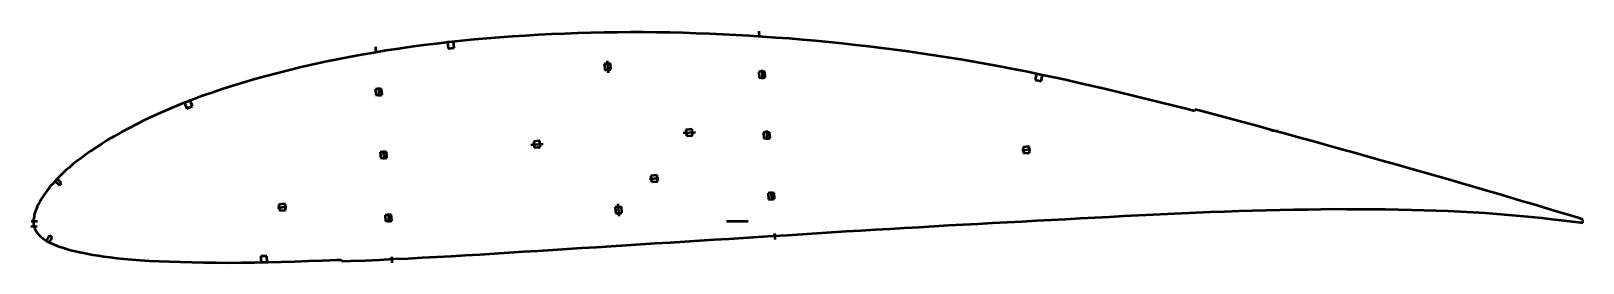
# Model space of a CAD drawing. Header units: metres. Extents: x -379 to 632, y -27 to 124.
import ezdxf

# ---------------------------------------------------------------- set-up
doc = ezdxf.new("R2010")
doc.units = ezdxf.units.M
for name, color, linetype, lineweight in [('FoilLayer', 1, 'Continuous', 50), ('StringerLayer', 1, 'Continuous', 50), ('SubLayer', 1, 'Continuous', 50)]:
    doc.layers.add(name, color=color, linetype=linetype, lineweight=lineweight)

msp = doc.modelspace()

# ---------------------------------------------------------------- linework, layer by layer
at = {"layer": 'FoilLayer'}
for p, q in [((-40.1, 121.6), (-48.6, 121.2)), ((-31.6, 122), (-40.1, 121.6)), ((-23, 122.3), (-31.6, 122)), ((-14.5, 122.5), (-23, 122.3)), ((-5.9, 122.7), (-14.5, 122.5)), ((2.7, 122.8), (-5.9, 122.7)), ((11.3, 122.9), (2.7, 122.8)), ((19.9, 122.9), (11.3, 122.9)), ((28.4, 122.8), (19.9, 122.9)), ((37, 122.7), (28.4, 122.8)), ((45.6, 122.5), (37, 122.7)), ((54.2, 122.2), (45.6, 122.5)), ((62.8, 121.9), (54.2, 122.2)), ((71.5, 121.5), (62.8, 121.9)), ((80.1, 121.1), (71.5, 121.5)), ((-139.9, 112.2), (-148, 111)), ((-131.7, 113.4), (-139.9, 112.2)), ((-123.6, 114.5), (-131.7, 113.4)), ((-115.4, 115.5), (-123.6, 114.5)), ((-107.2, 116.5), (-115.4, 115.5)), ((-98.9, 117.4), (-107.2, 116.5)), ((-90.7, 118.2), (-98.9, 117.4)), ((-82.4, 118.9), (-90.7, 118.2)), ((-74, 119.6), (-82.4, 118.9)), ((-65.6, 120.2), (-74, 119.6)), ((-57.1, 120.7), (-65.6, 120.2)), ((-48.6, 121.2), (-57.1, 120.7)), ((88.7, 120.6), (80.1, 121.1)), ((97.4, 120), (88.7, 120.6)), ((106, 119.4), (97.4, 120)), ((114.7, 118.8), (106, 119.4)), ((123.4, 118), (114.7, 118.8)), ((132, 117.3), (123.4, 118)), ((140.7, 116.4), (132, 117.3)), ((149.4, 115.6), (140.7, 116.4)), ((158, 114.6), (149.4, 115.6)), ((166.6, 113.7), (158, 114.6)), ((175.2, 112.6), (166.6, 113.7)), ((183.8, 111.5), (175.2, 112.6)), ((192.4, 110.4), (183.8, 111.5)), ((-195.6, 101.9), (-203.3, 100.2)), ((-187.8, 103.6), (-195.6, 101.9)), ((-180, 105.2), (-187.8, 103.6)), ((-172, 106.8), (-180, 105.2)), ((-164.1, 108.2), (-172, 106.8)), ((-156, 109.6), (-164.1, 108.2)), ((-148, 111), (-156, 109.6)), ((200.9, 109.1), (192.4, 110.4)), ((209.5, 107.9), (200.9, 109.1)), ((218, 106.5), (209.5, 107.9)), ((226.6, 105.2), (218, 106.5)), ((235.1, 103.7), (226.6, 105.2)), ((243.6, 102.2), (235.1, 103.7)), ((252.1, 100.6), (243.6, 102.2)), ((-233.5, 92.4), (-240.8, 90.3)), ((-226.1, 94.4), (-233.5, 92.4)), ((-218.6, 96.4), (-226.1, 94.4)), ((-211, 98.3), (-218.6, 96.4)), ((-203.3, 100.2), (-211, 98.3)), ((260.7, 99), (252.1, 100.6)), ((269.2, 97.3), (260.7, 99)), ((277.8, 95.5), (269.2, 97.3)), ((286.4, 93.7), (277.8, 95.5)), ((295, 91.9), (286.4, 93.7)), ((303.7, 89.9), (295, 91.9)), ((-268.4, 81.3), (-274.9, 78.8)), ((-261.7, 83.6), (-268.4, 81.3)), ((-254.9, 85.9), (-261.7, 83.6)), ((-247.9, 88.1), (-254.9, 85.9)), ((-240.8, 90.3), (-247.9, 88.1)), ((312.4, 87.9), (303.7, 89.9)), ((321.2, 85.9), (312.4, 87.9)), ((330, 83.8), (321.2, 85.9)), ((338.9, 81.6), (330, 83.8)), ((347.8, 79.5), (338.9, 81.6)), ((-293.5, 71.2), (-299.4, 68.5)), ((-287.5, 73.8), (-293.5, 71.2)), ((-281.3, 76.3), (-287.5, 73.8)), ((-274.9, 78.8), (-281.3, 76.3)), ((356.7, 77.3), (347.8, 79.5)), ((365.6, 75.1), (356.7, 77.3)), ((374.5, 72.8), (365.6, 75.1)), ((379, 71.6), (374.5, 72.8)), ((379.2, 72.6), (379, 71.6)), ((383.7, 71.5), (379.2, 72.6)), ((392.6, 69.2), (383.7, 71.5)), ((-310.4, 63.2), (-315.6, 60.6)), ((-305, 65.9), (-310.4, 63.2)), ((-299.4, 68.5), (-305, 65.9)), ((401.6, 66.8), (392.6, 69.2)), ((410.6, 64.4), (401.6, 66.8)), ((419.6, 62), (410.6, 64.4)), ((428.6, 59.5), (419.6, 62)), ((-329.3, 52.9), (-333.3, 50.4)), ((-325, 55.4), (-329.3, 52.9)), ((-320.4, 58), (-325, 55.4)), ((-315.6, 60.6), (-320.4, 58)), ((437.7, 57), (428.6, 59.5)), ((446.8, 54.5), (437.7, 57)), ((455.9, 52), (446.8, 54.5)), ((465, 49.5), (455.9, 52)), ((-346.8, 41.1), (-349.6, 39)), ((-343.8, 43.3), (-346.8, 41.1)), ((-340.6, 45.6), (-343.8, 43.3)), ((-337.1, 48), (-340.6, 45.6)), ((-333.3, 50.4), (-337.1, 48)), ((474.2, 46.9), (465, 49.5)), ((483.3, 44.4), (474.2, 46.9)), ((492.3, 41.8), (483.3, 44.4)), ((501.4, 39.3), (492.3, 41.8)), ((-358.7, 31.2), (-360.5, 29.4)), ((-356.7, 33.1), (-358.7, 31.2)), ((-354.5, 35), (-356.7, 33.1)), ((-352.2, 37), (-354.5, 35)), ((-349.6, 39), (-352.2, 37)), ((510.3, 36.8), (501.4, 39.3)), ((519.1, 34.3), (510.3, 36.8)), ((527.7, 31.9), (519.1, 34.3)), ((536.1, 29.5), (527.7, 31.9)), ((-367.9, 21.3), (-369, 19.9)), ((-366.7, 22.9), (-367.9, 21.3)), ((-365.3, 24.4), (-366.7, 22.9)), ((-363.8, 26), (-365.3, 24.4)), ((-362.3, 27.7), (-363.8, 26)), ((-360.5, 29.4), (-362.3, 27.7)), ((544.5, 27.1), (536.1, 29.5)), ((552.7, 24.7), (544.5, 27.1)), ((560.8, 22.3), (552.7, 24.7)), ((568.8, 20), (560.8, 22.3)), ((-374.9, 10.6), (-375.4, 9.5)), ((-374.3, 11.8), (-374.9, 10.6)), ((-373.6, 13.1), (-374.3, 11.8)), ((-372.8, 14.4), (-373.6, 13.1)), ((-372, 15.7), (-372.8, 14.4)), ((-371.1, 17), (-372, 15.7)), ((-370.1, 18.4), (-371.1, 17)), ((-369, 19.9), (-370.1, 18.4)), ((576.7, 17.7), (568.8, 20)), ((584.5, 15.4), (576.7, 17.7)), ((592.2, 13.1), (584.5, 15.4)), ((599.5, 11), (592.2, 13.1)), ((606.4, 8.9), (599.5, 11)), ((-377.7, 1.9), (-377.8, 0.9)), ((-377.8, 0.9), (-377.8, -0.1)), ((-377.5, 2.9), (-377.7, 1.9)), ((-377.4, 3.9), (-377.5, 2.9)), ((-377.1, 5), (-377.4, 3.9)), ((-376.8, 6), (-377.1, 5)), ((-376.4, 7.1), (-376.8, 6)), ((-375.9, 8.3), (-376.4, 7.1)), ((-375.4, 9.5), (-375.9, 8.3)), ((266.4, -0.1), (275.9, 0.4)), ((275.9, 0.4), (285.5, 0.9)), ((285.5, 0.9), (295, 1.4)), ((295, 1.4), (304.6, 1.9)), ((304.6, 1.9), (314.1, 2.4)), ((314.1, 2.4), (323.5, 2.9)), ((323.5, 2.9), (333, 3.4)), ((333, 3.4), (342.5, 3.9)), ((342.5, 3.9), (352, 4.3)), ((352, 4.3), (361.4, 4.8)), ((361.4, 4.8), (370.8, 5.2)), ((370.8, 5.2), (380.1, 5.6)), ((380.1, 5.6), (389.4, 6)), ((389.4, 6), (398.6, 6.3)), ((398.6, 6.3), (407.8, 6.7)), ((407.8, 6.7), (416.8, 7)), ((416.8, 7), (425.8, 7.2)), ((425.8, 7.2), (434.8, 7.4)), ((434.8, 7.4), (443.7, 7.6)), ((443.7, 7.6), (452.6, 7.7)), ((452.6, 7.7), (461.3, 7.9)), ((461.3, 7.9), (469.9, 8)), ((469.9, 8), (478.4, 7.9)), ((478.4, 7.9), (486.9, 7.9)), ((486.9, 7.9), (495.3, 7.8)), ((495.3, 7.8), (503.6, 7.8)), ((503.6, 7.8), (511.9, 7.6)), ((511.9, 7.6), (520.2, 7.4)), ((520.2, 7.4), (528.4, 7.2)), ((528.4, 7.2), (536.4, 7)), ((536.4, 7), (544.4, 6.7)), ((544.4, 6.7), (552.5, 6.3)), ((552.5, 6.3), (560.6, 5.9)), ((560.6, 5.9), (568.4, 5.4)), ((568.4, 5.4), (576.1, 4.8)), ((576.1, 4.8), (583.7, 4.2)), ((583.7, 4.2), (591.2, 3.5)), ((591.2, 3.5), (598.5, 2.8)), ((598.5, 2.8), (605.4, 2.1)), ((605.4, 2.1), (611.9, 1.3)), ((612.8, 7), (606.4, 8.9)), ((611.9, 1.3), (618, 0.7)), ((618.7, 5.2), (612.8, 7)), ((618, 0.7), (623.7, 0)), ((624, 3.6), (618.7, 5.2)), ((629, 2.1), (624, 3.6)), ((632.1, 1.1), (629, 2.1)), ((632.2, -1.1), (632.1, 1.1)), ((-377.8, -0.1), (-377.8, -1)), ((-377.8, -1), (-377.8, -1.9)), ((-377.8, -1.9), (-377.6, -2.8)), ((-377.6, -2.8), (-377.4, -3.7)), ((-377.4, -3.7), (-377.1, -4.6)), ((-377.1, -4.6), (-376.7, -5.5)), ((-376.7, -5.5), (-376.2, -6.4)), ((-376.2, -6.4), (-375.7, -7.3)), ((-375.7, -7.3), (-375, -8.1)), ((-375, -8.1), (-374.3, -8.9)), ((-374.3, -8.9), (-373.5, -9.7)), ((-373.5, -9.7), (-372.6, -10.5)), ((94.6, -10.2), (104.1, -9.6)), ((104.1, -9.6), (113.7, -9)), ((113.7, -9), (123.3, -8.4)), ((123.3, -8.4), (132.8, -7.7)), ((132.8, -7.7), (142.4, -7.2)), ((142.4, -7.2), (151.9, -6.6)), ((151.9, -6.6), (161.4, -6)), ((161.4, -6), (171, -5.4)), ((171, -5.4), (180.5, -4.9)), ((180.5, -4.9), (190, -4.3)), ((190, -4.3), (199.5, -3.8)), ((199.5, -3.8), (209, -3.3)), ((209, -3.3), (218.6, -2.7)), ((218.6, -2.7), (228.2, -2.2)), ((228.2, -2.2), (237.7, -1.7)), ((237.7, -1.7), (247.3, -1.1)), ((247.3, -1.1), (256.8, -0.6)), ((256.8, -0.6), (266.4, -0.1)), ((623.7, 0), (629, -0.6)), ((629, -0.6), (632.2, -1.1)), ((-372.6, -10.5), (-371.6, -11.3)), ((-371.6, -11.3), (-370.6, -12)), ((-370.6, -12), (-369.5, -12.7)), ((-369.5, -12.7), (-368.2, -13.4)), ((-368.2, -13.4), (-366.9, -14.1)), ((-366.9, -14.1), (-365.5, -14.7)), ((-365.5, -14.7), (-364, -15.4)), ((-364, -15.4), (-362.4, -16)), ((-362.4, -16), (-360.7, -16.6)), ((-360.7, -16.6), (-358.9, -17.2)), ((-358.9, -17.2), (-357, -17.8)), ((-357, -17.8), (-355, -18.4)), ((-355, -18.4), (-352.8, -19)), ((-352.8, -19), (-350.4, -19.6)), ((-350.4, -19.6), (-347.9, -20.1)), ((-347.9, -20.1), (-345.2, -20.7)), ((-68, -20.4), (-58.5, -19.8)), ((-58.5, -19.8), (-49, -19.2)), ((-49, -19.2), (-39.4, -18.6)), ((-39.4, -18.6), (-29.9, -18)), ((-29.9, -18), (-20.3, -17.4)), ((-20.3, -17.4), (-10.8, -16.8)), ((-10.8, -16.8), (-1.2, -16.2)), ((-1.2, -16.2), (8.4, -15.6)), ((8.4, -15.6), (18, -15)), ((18, -15), (27.5, -14.4)), ((27.5, -14.4), (37.1, -13.8)), ((37.1, -13.8), (46.7, -13.2)), ((46.7, -13.2), (56.3, -12.6)), ((56.3, -12.6), (65.8, -12)), ((65.8, -12), (75.4, -11.4)), ((75.4, -11.4), (85, -10.8)), ((85, -10.8), (94.6, -10.2)), ((-345.2, -20.7), (-342.3, -21.3)), ((-342.3, -21.3), (-339.1, -21.8)), ((-339.1, -21.8), (-335.7, -22.4)), ((-335.7, -22.4), (-332, -22.9)), ((-332, -22.9), (-328, -23.5)), ((-328, -23.5), (-323.6, -24)), ((-323.6, -24), (-318.9, -24.4)), ((-318.9, -24.4), (-313.8, -24.9)), ((-313.8, -24.9), (-308.3, -25.3)), ((-308.3, -25.3), (-302.3, -25.7)), ((-302.3, -25.7), (-296, -26)), ((-296, -26), (-289.2, -26.3)), ((-289.2, -26.3), (-282.1, -26.5)), ((-282.1, -26.5), (-274.6, -26.7)), ((-274.6, -26.7), (-266.8, -26.8)), ((-266.8, -26.8), (-258.8, -26.9)), ((-258.8, -26.9), (-250.6, -27)), ((-250.6, -27), (-242.3, -26.9)), ((-242.3, -26.9), (-233.9, -26.8)), ((-233.9, -26.8), (-225.2, -26.6)), ((-225.2, -26.6), (-216.5, -26.4)), ((-216.5, -26.4), (-207.6, -26.2)), ((-207.6, -26.2), (-198.5, -25.9)), ((-198.5, -25.9), (-189.4, -25.5)), ((-189.4, -25.5), (-180.2, -25.2)), ((-180.2, -25.2), (-177.1, -25.1)), ((-177.1, -25.1), (-177, -26.1)), ((-177, -26.1), (-170.9, -25.9)), ((-170.9, -25.9), (-161.6, -25.5)), ((-161.6, -25.5), (-152.3, -25.1)), ((-152.3, -25.1), (-143.1, -24.6)), ((-143.1, -24.6), (-133.7, -24.2)), ((-133.7, -24.2), (-124.4, -23.7)), ((-124.4, -23.7), (-115, -23.2)), ((-115, -23.2), (-105.6, -22.7)), ((-105.6, -22.7), (-96.2, -22.1)), ((-96.2, -22.1), (-86.9, -21.6)), ((-86.9, -21.6), (-77.4, -21)), ((-77.4, -21), (-68, -20.4))]:
    msp.add_line(p, q, dxfattribs=at)
at = {"layer": 'StringerLayer'}
for p, q in [((-104.1, 116.8), (-108, 116.4)), ((-108, 116.4), (-107.6, 112.4)), ((-107.6, 112.4), (-103.6, 112.9)), ((-103.6, 112.9), (-104.1, 116.8)), ((275.9, 95.9), (275.1, 92)), ((275.1, 92), (279, 91.2)), ((279.8, 95.1), (275.9, 95.9)), ((279, 91.2), (279.8, 95.1)), ((-275.8, 78.5), (-279.5, 77)), ((-279.5, 77), (-278, 73.3)), ((-278, 73.3), (-274.3, 74.8)), ((-274.3, 74.8), (-275.8, 78.5)), ((-362.4, 27.6), (-363.8, 26.1)), ((-363.8, 26.1), (-360.9, 23.4)), ((-359.5, 24.8), (-362.4, 27.6)), ((-360.9, 23.4), (-359.5, 24.8)), ((-367.4, -9.3), (-369.4, -12.8)), ((-365.7, -10.3), (-367.4, -9.3)), ((-369.4, -12.8), (-367.6, -13.8)), ((-367.6, -13.8), (-365.7, -10.3)), ((-225.7, -22.7), (-229.7, -22.7)), ((-229.7, -22.7), (-229.6, -26.7)), ((-229.6, -26.7), (-225.6, -26.7)), ((-225.6, -26.7), (-225.7, -22.7))]:
    msp.add_line(p, q, dxfattribs=at)
at = {"layer": 'SubLayer'}
for p, q in [((94.9, 123.7), (95.2, 119.7)), ((-155, 113.4), (-154.7, 109.4)), ((-1.7, 102.6), (-5.7, 102.3)), ((-5.7, 102.3), (-5.4, 98.3)), ((-3.9, 104.4), (-3.3, 96.5)), ((-1.4, 98.6), (-1.7, 102.6)), ((-5.4, 98.3), (-1.4, 98.6)), ((98.9, 97.5), (95, 97.2)), ((95, 97.2), (95.3, 93.2)), ((95.3, 93.2), (99.2, 93.5)), ((96.9, 98.4), (97.3, 92.4)), ((99.2, 93.5), (98.9, 97.5)), ((-150.9, 86.2), (-154.9, 85.9)), ((-154.9, 85.9), (-154.6, 81.9)), ((-154.6, 81.9), (-150.6, 82.2)), ((-153, 87), (-152.5, 81.1)), ((-150.6, 82.2), (-150.9, 86.2)), ((-47.8, 52.2), (-51.8, 51.9)), ((-51.8, 51.9), (-51.5, 47.9)), ((-47.5, 48.2), (-47.8, 52.2)), ((45.7, 57.4), (53.6, 58)), ((51.5, 59.8), (47.5, 59.5)), ((47.5, 59.5), (47.8, 55.5)), ((47.8, 55.5), (51.8, 55.8)), ((51.8, 55.8), (51.5, 59.8)), ((102, 58), (98, 57.7)), ((98, 57.7), (98.3, 53.7)), ((98.3, 53.7), (102.3, 54)), ((99.9, 58.9), (100.4, 52.9)), ((102.3, 54), (102, 58)), ((429.1, 58.7), (433, 59)), ((-147.8, 45.2), (-151.8, 44.9)), ((-151.8, 44.9), (-151.5, 41)), ((-151.5, 41), (-147.5, 41.3)), ((-149.8, 46.1), (-149.4, 40.1)), ((-147.5, 41.3), (-147.8, 45.2)), ((-53.6, 49.7), (-45.7, 50.3)), ((-51.5, 47.9), (-47.5, 48.2)), ((266.4, 46.2), (272.3, 46.6)), ((271.2, 48.5), (267.2, 48.2)), ((267.2, 48.2), (267.5, 44.2)), ((267.5, 44.2), (271.5, 44.5)), ((271.5, 44.5), (271.2, 48.5)), ((23.8, 27.5), (29.8, 28)), ((28.6, 29.9), (24.6, 29.6)), ((24.6, 29.6), (25, 25.6)), ((25, 25.6), (28.9, 25.9)), ((28.9, 25.9), (28.6, 29.9)), ((555.7, 23.3), (556, 24.2)), ((-213.9, 11.2), (-217.9, 10.9)), ((-217.9, 10.9), (-217.6, 6.9)), ((-213.6, 7.2), (-213.9, 11.2)), ((3.9, 3.2), (3.3, 11.2)), ((105, 18.5), (101, 18.2)), ((101, 18.2), (101.3, 14.2)), ((101.3, 14.2), (105.3, 14.5)), ((102.9, 19.4), (103.4, 13.4)), ((105.3, 14.5), (105, 18.5)), ((594.1, 12), (594.4, 13)), ((-379.3, 0), (-375.3, 0)), ((-218.8, 8.8), (-212.8, 9.3)), ((-217.6, 6.9), (-213.6, 7.2)), ((-144.6, 4.3), (-148.6, 4)), ((-148.6, 4), (-148.3, 0)), ((-148.3, 0), (-144.3, 0.3)), ((-146.7, 5.1), (-146.2, -0.8)), ((-144.3, 0.3), (-144.6, 4.3)), ((5.4, 9.4), (1.4, 9.1)), ((1.4, 9.1), (1.7, 5.1)), ((1.7, 5.1), (5.7, 5.4)), ((5.7, 5.4), (5.4, 9.4)), ((73.9, 0), (88, 0)), ((552.4, 5.8), (552.5, 6.8)), ((592.3, 2.9), (592.4, 3.8)), ((612.2, 0.8), (612.3, 1.8)), ((613.3, 6.4), (613.6, 7.3)), ((-379.5, -3.5), (-375.5, -3.2)), ((105.1, -8), (105.4, -12)), ((-144.5, -23.2), (-144.2, -27.1))]:
    msp.add_line(p, q, dxfattribs=at)

doc.saveas('drawing.dxf')
